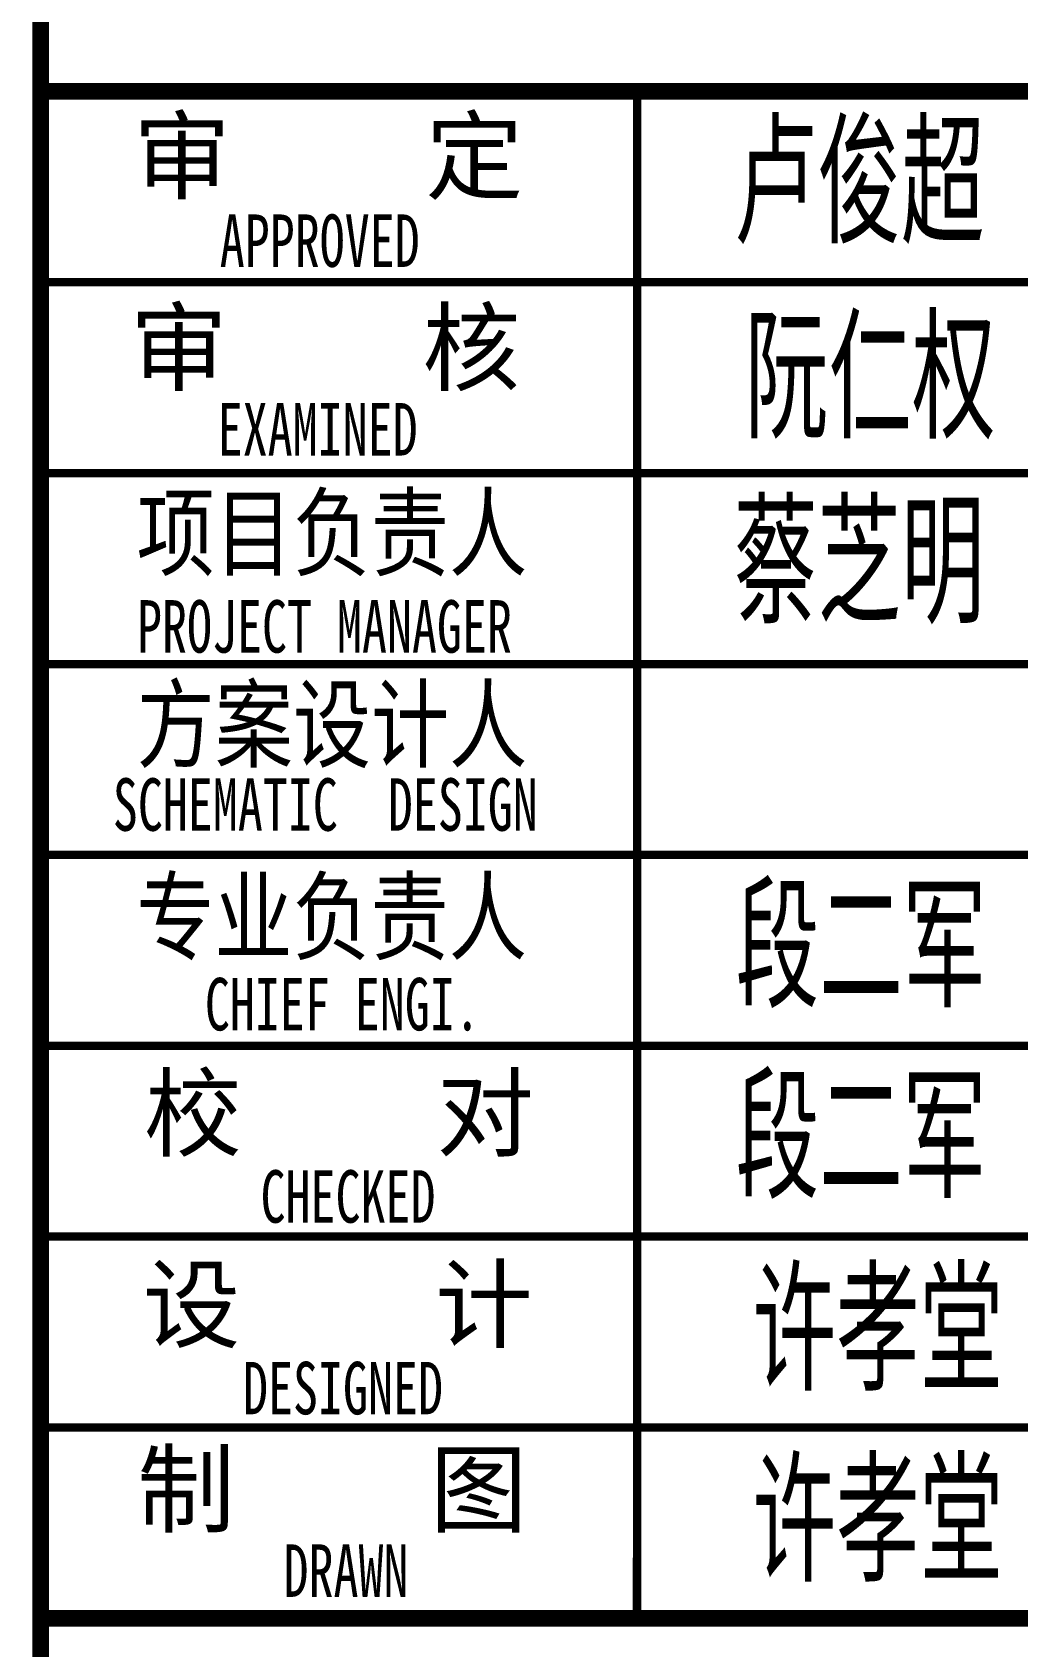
# Model space of a CAD drawing. Extents: x 3774419 to 4775970, y -926964 to 2266.
# Drawn here: x 4609734 to 4613864, y -622172 to -615406 of the extents above; entities that cross this region are included whole.
import ezdxf
from ezdxf.enums import TextEntityAlignment as Align

# ---------------------------------------------------------------- set-up
doc = ezdxf.new("R2010")
doc.units = 0
doc.header["$LTSCALE"] = 1000
doc.header["$MEASUREMENT"] = 0
doc.layers.add('!!电气', color=1, linetype='CONTINUOUS')
doc.layers.add('图签文字', color=4, linetype='CONTINUOUS')
doc.layers.add('图框', color=147, linetype='CONTINUOUS', lineweight=20)
doc.styles.add('建筑图签-1', font='simhei.ttf', dxfattribs={"width": 0.7})
doc.styles.add('建筑图签-2', font='TXT.shx', dxfattribs={"width": 0.5, "bigfont": 'HZTXT.shx'})

# ---------------------------------------------------------------- blocks, each defined once
blk = doc.blocks.new('A$C4EE2349B')
at = {"layer": '图框'}
for points, const_width in [([(-7000, -40000), (-7000, 0)], 70), ([(0, -26799.7), (-7000, -26799.7)], 70), ([(-7000, -26799.7), (0, -26799.7)], 70), ([(-4500.5, -33199.7), (-4500, -26799.7)], 35), ([(-7000, -27599.7), (0, -27599.7)], 35), ([(-7000, -28399.7), (0, -28399.7)], 35), ([(-7000, -29199.7), (0, -29199.7)], 35), ([(-7000, -29999.7), (0, -29999.7)], 35), ([(-7000, -30799.7), (0, -30799.7)], 35), ([(-7000, -31599.7), (0, -31599.7)], 35), ([(-7000, -32399.7), (0, -32399.7)], 35), ([(-7000, -33199.7), (0, -33199.7)], 70)]:
    blk.add_lwpolyline(points, dxfattribs=dict(at, const_width=const_width))
at = {"layer": '图签文字', "color": 7, "style": '建筑图签-1'}
for s, p in [('审    定', (-6612.3, -27220.8)), ('审    核', (-6625.4, -28023.1)), ('校    对', (-6566.7, -31231.8)), ('设    计', (-6572.1, -32033.5)), ('制    图', (-6595.1, -32808.3))]:
    blk.add_text(s, height=300, dxfattribs=at).set_placement(p)
at = {"layer": '图签文字', "color": 1, "style": '建筑图签-2', "width": 0.7}
for s, p in [('卢俊超', (-4093.8, -27438.1)), ('阮仁权', (-4048, -28255.6)), ('蔡芝明', (-4093.8, -29029.1)), ('段二军', (-4086.5, -30639)), ('段二军', (-4086.5, -31439)), ('许孝堂', (-4016.1, -32246.5)), ('许孝堂', (-4016.1, -33046.5))]:
    blk.add_text(s, height=500, dxfattribs=at).set_placement(p)
at = {"layer": '图签文字', "style": '建筑图签-1', "width": 0.7}
for s, p in [('APPROVED ', (-6249.4, -27535.3)), ('EXAMINED  ', (-6258, -28325.8, -1799)), ('PROJECT MANAGER', (-6596.1, -29152, -1799)), ('SCHEMATIC  DESIGN', (-6697.4, -29898.6, -1799))]:
    blk.add_text(s, height=220, dxfattribs=at).set_placement(p)
at = {"layer": '图签文字', "color": 7, "style": '建筑图签-1', "width": 0.8}
for s, p in [('项目负责人', (-6597.5, -28799.3)), ('方案设计人', (-6597.5, -29601.9)), ('专业负责人', (-6598.8, -30408.4))]:
    blk.add_text(s, height=300, dxfattribs=at).set_placement(p)
at = {"layer": '图签文字', "style": '建筑图签-1', "width": 0.7}
for s, p in [('CHIEF ENGI.', (-5735.5, -30625.2)), ('CHECKED  ', (-5607, -31431.2)), ('DESIGNED ', (-5680.4, -32234.5)), (' DRAWN   ', (-5615.4, -32999.5))]:
    blk.add_text(s, height=220, dxfattribs=at).set_placement(p, align=Align.MIDDLE)

msp = doc.modelspace()

# ---------------------------------------------------------------- block references
at = {"layer": '!!电气', "color": 2}
msp.add_blockref('A$C4EE2349B', (4616769.2, -588853.6), dxfattribs=at)

doc.saveas('drawing.dxf')
